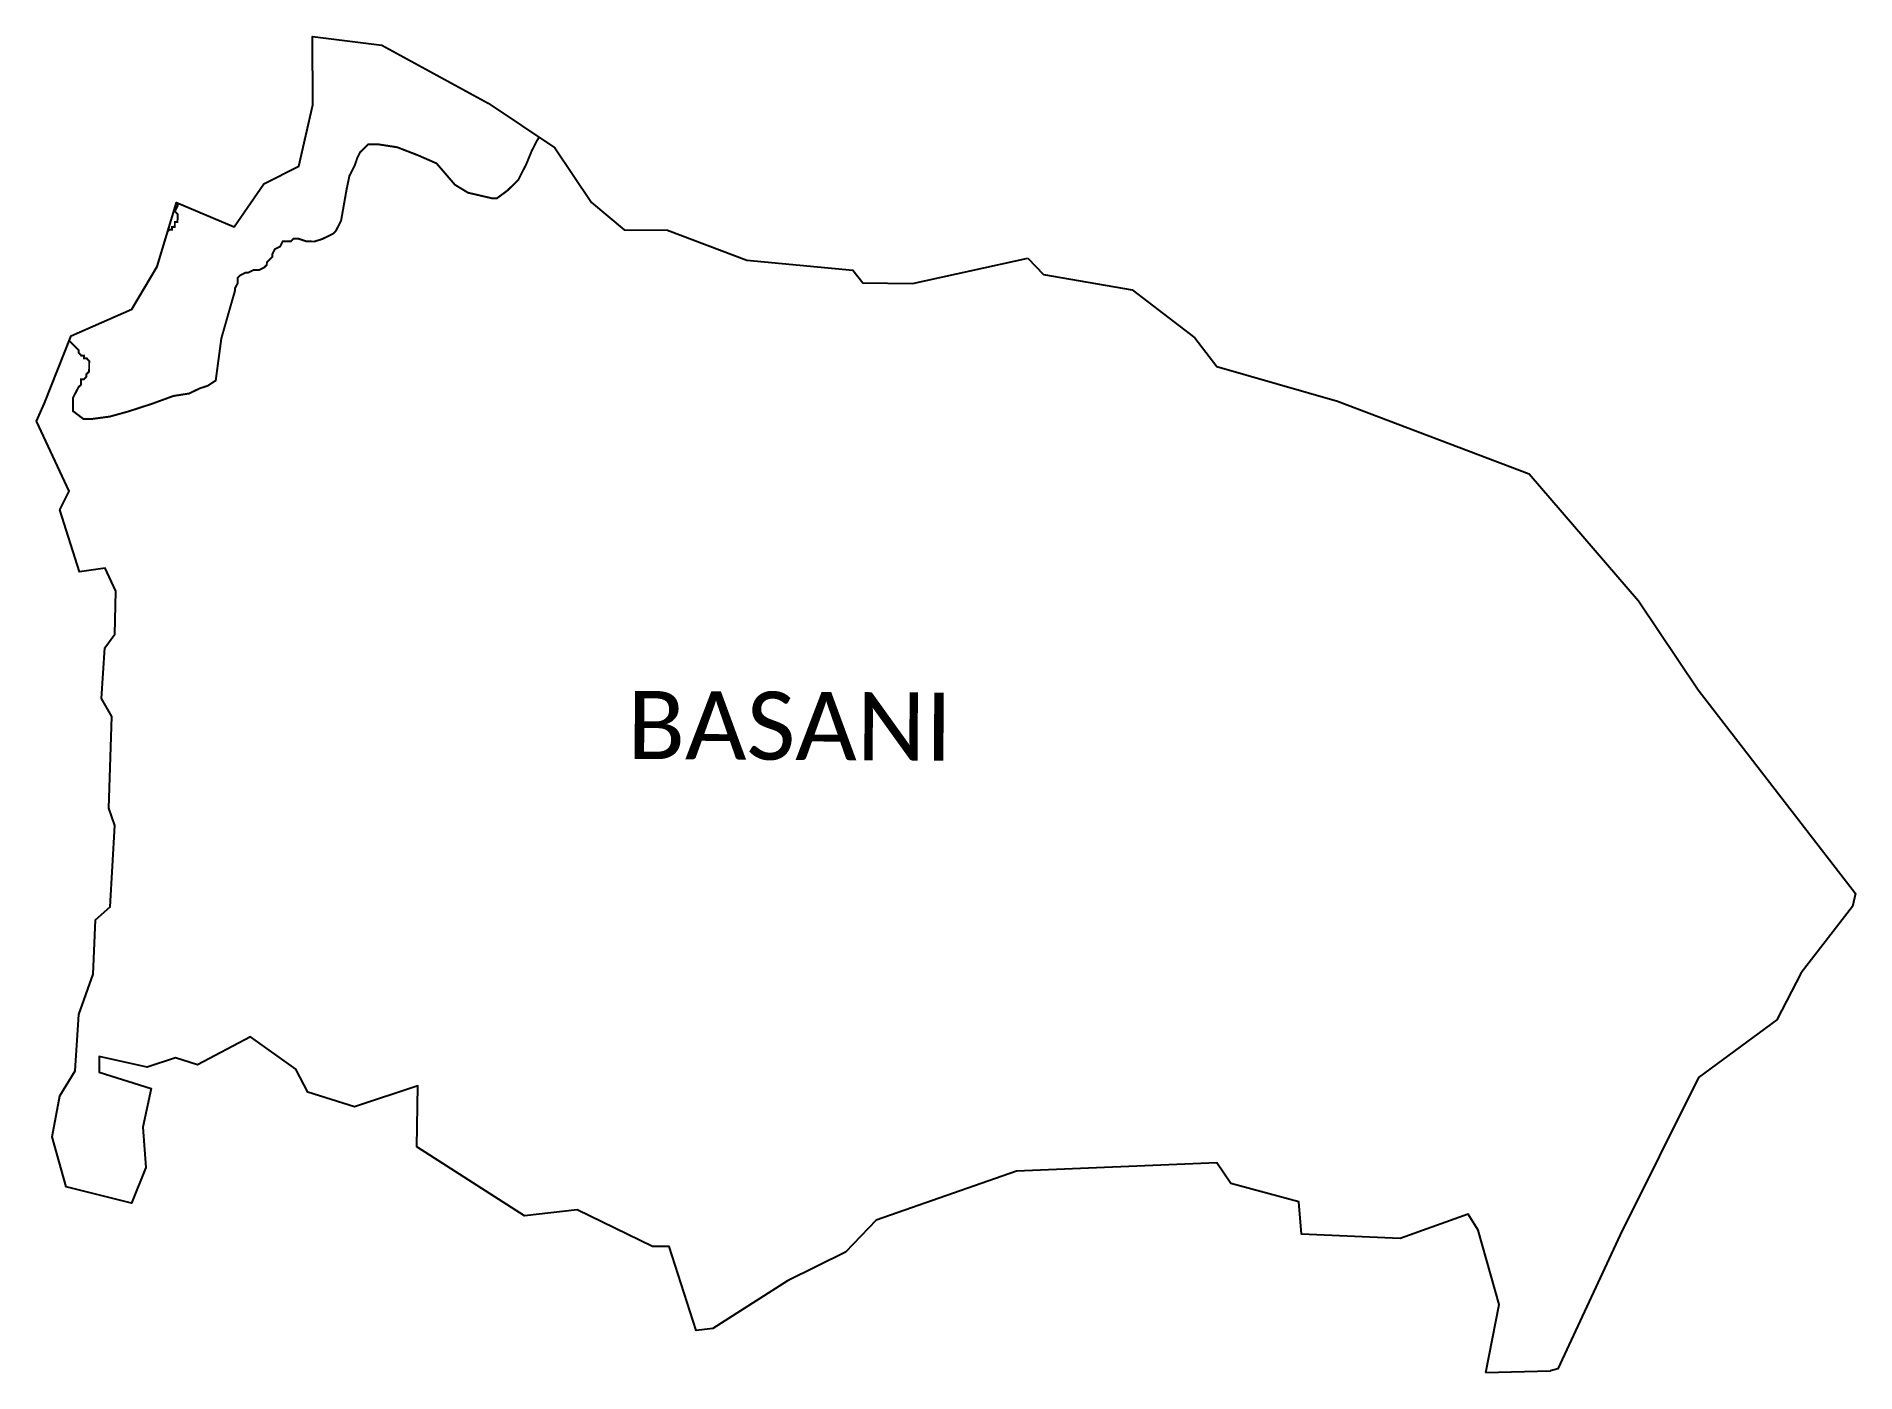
# Model space of a CAD drawing. Header units: metres. Extents: x 318166 to 320944, y 1886175 to 1888215.
import ezdxf

# ---------------------------------------------------------------- set-up
doc = ezdxf.new("R2010")
doc.units = ezdxf.units.M
doc.layers.add('ddddd', color=7, linetype='Continuous')
doc.layers.add('HAZARDS LINE', color=1, linetype='Continuous')
doc.styles.get("Standard").update_dxf_attribs({"font": 'simplex.shx'})

msp = doc.modelspace()

# ---------------------------------------------------------------- linework, layer by layer
at = {"color": 3, "true_color": 0x00ff00, "flags": 128}
msp.add_lwpolyline([(320378.5, 1886175.2), (320477.6, 1886178.1)], dxfattribs=at)
at = {"layer": 'ddddd', "color": 3, "true_color": 0x00ff00}
for points in [[(320379, 1886175.5, 0), (320399.2, 1886279, 0), (320367.3, 1886392.5, 0), (320352.2, 1886417, 0), (320248.4, 1886379.8, 0), (320097.7, 1886386.4, 0), (320093.6, 1886435.8, 0), (319989.6, 1886463.6, 0), (319968.2, 1886495.2, 0), (319662.7, 1886482.9, 0), (319448.5, 1886408, 0), (319401.5, 1886359, 0), (319313.2, 1886315.3, 0), (319199.1, 1886242.6, 0), (319173.4, 1886239.7, 0), (319132.5, 1886367.7, 0), (319106.7, 1886367.7, 0), (318991.8, 1886423.6, 0), (318911.3, 1886414.7, 0), (318747.1, 1886519.6, 0), (318748.5, 1886613, 0), (318651.8, 1886580.7, 0), (318580.6, 1886603.1, 0), (318562.5, 1886638.4, 0), (318493.1, 1886687.9, 0), (318412.1, 1886645, 0), (318378.8, 1886655.7, 0), (318335.4, 1886641.2, 0), (318262, 1886657.8, 0), (318262.1, 1886633.8, 0), (318341.7, 1886609, 0), (318329, 1886549.6, 0), (318333.2, 1886488.4, 0), (318311.6, 1886433.8, 0), (318211.6, 1886458.6, 0), (318190.6, 1886535.2, 0), (318202, 1886597.8, 0), (318225.6, 1886635.7, 0), (318231, 1886721.8, 0), (318252.8, 1886783.4, 0), (318256.8, 1886866.2, 0), (318279.2, 1886886.3, 0), (318285.9, 1887010.1, 0), (318276.7, 1887036.5, 0), (318281.3, 1887176.9, 0), (318265.8, 1887204.2, 0), (318270.8, 1887281.7, 0), (318286, 1887302.4, 0), (318287.4, 1887368.2, 0), (318271.4, 1887402.9, 0), (318232.3, 1887397.6, 0), (318201.9, 1887492.3, 0), (318216.3, 1887520.4, 0), (318166.3, 1887627.7, 0), (318178.6, 1887654.7, 0), (318219.4, 1887757.6, 0), (318312.2, 1887798.4, 0), (318350.6, 1887863.5, 0), (318380, 1887961, 0), (318468.4, 1887923.9, 0), (318513.8, 1887989.7, 0), (318566.9, 1888016.7, 0), (318588.3, 1888110.5, 0), (318588, 1888214.8, 0), (318693.9, 1888201.6, 0), (318855.9, 1888112.9, 0), (318957.9, 1888044.9, 0), (319013.7, 1887961.2, 0), (319063.6, 1887919.7, 0), (319130, 1887919, 0), (319251.1, 1887873.3, 0), (319412.5, 1887857.9, 0), (319427.8, 1887838.4, 0), (319503.6, 1887837.4, 0), (319680.1, 1887876.5, 0), (319680.1, 1887876.5, 0)], [(319680.1, 1887876.5, 0), (319703.8, 1887851.3, 0), (319839.3, 1887828.1, 0), (319934.9, 1887754.6, 0), (319968.2, 1887711.1, 0), (320152.8, 1887658.1, 0), (320445.4, 1887547.3, 0), (320611.9, 1887353.2, 0), (320703, 1887217.2, 0), (320943.5, 1886906.7, 0), (320938.6, 1886886.7, 0), (320860.6, 1886785.5, 0), (320823.2, 1886713.9, 0), (320703.7, 1886625.5, 0), (320583.9, 1886385.4, 0), (320488.8, 1886180.9, 0), (320477.6, 1886178.1, 0)]]:
    msp.add_polyline3d(points, dxfattribs=at)
at = {"layer": 'HAZARDS LINE', "lineweight": 18, "const_width": 3.02}
for points in [[(318216.5, 1887750.3), (318219, 1887747.8), (318223, 1887743.7), (318227, 1887739.7), (318231, 1887735.6), (318231, 1887731.6), (318235, 1887727.5), (318239, 1887727.5), (318238.9, 1887723.4), (318243, 1887723.4), (318247, 1887719.3), (318246.9, 1887715.3), (318246.9, 1887711.3), (318246.9, 1887707.3), (318246.8, 1887703.2), (318242.8, 1887699.2), (318242.7, 1887695.2), (318238.7, 1887691.2), (318234.6, 1887691.3), (318234.6, 1887687.2), (318234.6, 1887683.2), (318230.5, 1887679.2), (318222.3, 1887663.2), (318222.1, 1887643), (318238.1, 1887630.8), (318250.2, 1887630.7), (318278.5, 1887634.5), (318306.7, 1887642.3), (318343.1, 1887654.1), (318375.4, 1887665.9), (318399.6, 1887669.7), (318415.8, 1887677.6), (318427.9, 1887681.5), (318440.1, 1887689.5), (318448.7, 1887753.9), (318469.4, 1887826.2), (318469.5, 1887830.2), (318473.6, 1887838.2), (318473.6, 1887846.3), (318477.7, 1887850.3), (318485.8, 1887854.2), (318489.8, 1887854.2), (318497.9, 1887858.2), (318506, 1887858.1), (318514.1, 1887862.1), (318518.1, 1887866.1), (318518.2, 1887870.1), (318526.3, 1887878.1), (318526.3, 1887882.1), (318530.4, 1887890.1), (318538.5, 1887894.1), (318542.6, 1887902.1), (318554.7, 1887902), (318558.7, 1887906), (318566.8, 1887905.9), (318578.8, 1887901.8), (318590.9, 1887901.7), (318603, 1887905.6), (318611.1, 1887909.6), (318619.2, 1887913.5), (318623.3, 1887917.5), (318627.4, 1887925.5), (318631.5, 1887933.6), (318640, 1887981.8), (318644.2, 1888001.9), (318652.4, 1888018), (318656.5, 1888030), (318660.6, 1888038), (318664.7, 1888042), (318672.8, 1888050), (318680.8, 1888050), (318688.9, 1888049.9), (318717.1, 1888045.6), (318749.2, 1888033.2), (318777.3, 1888020.9), (318805.2, 1887988.4), (318825.2, 1887976.2), (318861.4, 1887967.8), (318869.4, 1887967.7), (318885.7, 1887979.7), (318901.9, 1887995.7), (318914.2, 1888019.7), (318922.4, 1888039.8), (318930.6, 1888055.8), (318933.9, 1888060.9)], [(318381.6, 1887960.3), (318382, 1887959.9), (318381.9, 1887955.9), (318377.8, 1887947.8), (318381.8, 1887943.8), (318381.8, 1887939.8), (318381.8, 1887935.7), (318381.7, 1887931.7), (318377.7, 1887931.7), (318377.7, 1887927.7), (318377.6, 1887923.7), (318373.6, 1887923.7), (318373.6, 1887919.7), (318369.5, 1887919.7), (318366.8, 1887917)]]:
    msp.add_lwpolyline(points, dxfattribs=at)

# ---------------------------------------------------------------- texts
at = {"layer": 'ddddd', "insert": (319068.8, 1887215.9), "char_height": 104.042, "attachment_point": 1, "rotation": 359.6762}
msp.add_mtext_dynamic_manual_height_columns('{\\fCalibri|b0|i0|c0|p34;BASANI}', width=810.513, gutter_width=520.2, heights=[0], dxfattribs=at)

doc.saveas('drawing.dxf')
